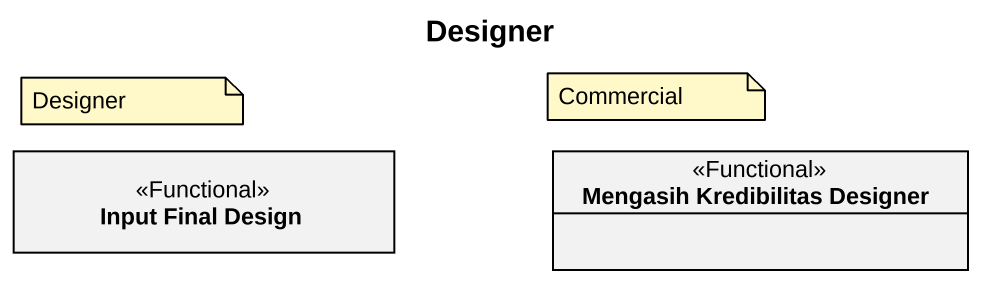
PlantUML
@startuml
title Designer
hide circle
hide empty members
class "Input Final Design" as Input_Final_Design <<Functional>>
class "Mengasih Kredibilitas Designer" as Mengasih_Kredibilitas <<Functional>>
note as N1
  Designer
end note
note as N2
  Commercial
end note
@enduml
